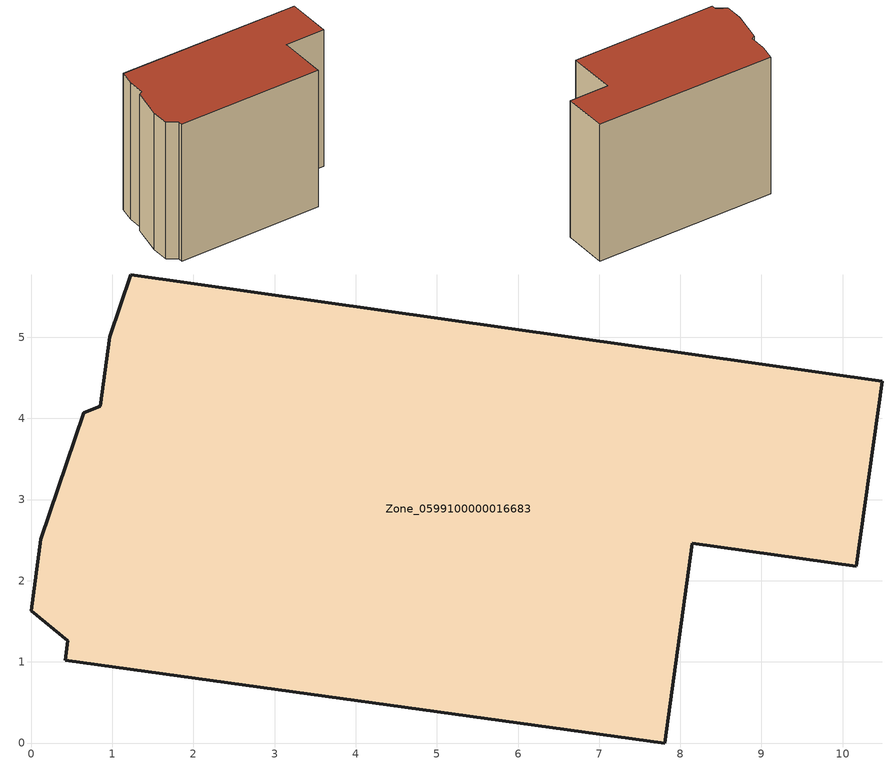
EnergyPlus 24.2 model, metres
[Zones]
Zone_0599100000016683
 floor ground (C_G): 10.49,4.46 10.17,2.18 8.15,2.46 7.81,0 0.42,1.02 0.45,1.26 0,1.63 0.12,2.51 0.65,4.07 0.85,4.15 0.97,5.01 1.23,5.77 z2.53
 wall outside (C_F): 10.17,2.18 10.49,4.46 1.23,5.77 0.97,5.01 0.85,4.15 0.65,4.07 0.12,2.51 0,1.63 0.45,1.26 0.42,1.02 7.81,0 8.15,2.46 10.17,2.18 z2.53:9.98
 roof outside (C_R): 1.23,5.77 0.97,5.01 0.85,4.15 0.65,4.07 0.12,2.51 0,1.63 0.45,1.26 0.42,1.02 7.81,0 8.15,2.46 10.17,2.18 10.49,4.46 z9.98
[BUILDING]
Pand.0599100000016683: North Axis=0; Terrain=City; Loads Convergence Tolerance Value=0.04; Temperature Convergence Tolerance Value=0.4; Solar Distribution=FullExterior; Maximum Number of Warmup Days=25; Minimum Number of Warmup Days=1
[Site:Location]
Rotterdam.The.Hague.AP_ZH_NLD Design_Conditions: Latitude=51.96; Longitude=4.45; Time Zone=1; Elevation=-4.5
[SITE:GROUNDTEMPERATURE:BUILDINGSURFACE]
18, 18, 18, 18, 18, 18, 18, 18, 18, 18, 18, 18
[MATERIAL] Thermal Absorptance=0.9; Solar Absorptance=0.7; Visible Absorptance=0.7
Name | Roughness | Thickness | Conductivity | Density | Specific Heat
G.TI.1946 | MediumSmooth | 0.15 | 1 | 540 | 1210
F.TI.1946 | Rough | 0.3 | 0.857143 | 1920 | 840
R.TI.1946 | MediumRough | 0.2 | 0.1 | 1500 | 1000
[CONSTRUCTION]
C_G: G.TI.1946
C_F: F.TI.1946
C_R: R.TI.1946
[ZONE]
Zone_0599100000016683: Type=1; Multiplier=1; Ceiling Height=Autocalculate; Volume=Autocalculate; Floor Area=autocalculate; Part of Total Floor Area=Yes
[ZONEINFILTRATION:DESIGNFLOWRATE]
Infil_Zone_0599100000016683: Zone or ZoneList or Space or SpaceList=Zone_0599100000016683; Schedule=AlwaysOn; Design Flow Rate Calculation Method=Flow/Area; Flow Rate per Floor Area=0.003; Constant Term Coefficient=1; Temperature Term Coefficient=0; Velocity Term Coefficient=0; Velocity Squared Term Coefficient=0
[HVACTEMPLATE:ZONE:IDEALLOADSAIRSYSTEM]
Zone_0599100000016683: Maximum Heating Supply Air Temperature=50; Minimum Cooling Supply Air Temperature=13; Maximum Heating Supply Air Humidity Ratio=0.0156; Minimum Cooling Supply Air Humidity Ratio=0.0077; Heating Limit=NoLimit; Cooling Limit=NoLimit; Dehumidification Control Type=ConstantSensibleHeatRatio; Cooling Sensible Heat Ratio=0.7; Dehumidification Setpoint=60; Humidification Control Type=None; Humidification Setpoint=30; Outdoor Air Method=None; Outdoor Air Flow Rate per Person=0.00944; Outdoor Air Flow Rate per Zone Floor Area=0; Outdoor Air Flow Rate per Zone=0; Demand Controlled Ventilation Type=None; Outdoor Air Economizer Type=NoEconomizer; Heat Recovery Type=None; Sensible Heat Recovery Effectiveness=0.7; Latent Heat Recovery Effectiveness=0.65
[ZONECONTROL:THERMOSTAT]
ThermostatControl_Zone_0599100000016683: Zone or ZoneList=Zone_0599100000016683; Control Type Schedule=DualSetpointControlType; Control 1=Thermostat_Zone_0599100000016683; Temperature Difference Between Cutout And Setpoint=0
[THERMOSTATSETPOINT:DUALSETPOINT]
Thermostat_Zone_0599100000016683: Heating Setpoint Temperature Schedule=HeatingSetpoint_Zone_0599100000016683; Cooling Setpoint Temperature Schedule=CoolingSetpoint_Zone_0599100000016683
[SCHEDULE:COMPACT]
HeatingSetpoint_Zone_0599100000016683: Through: 12/31, For: AllDays, Until: 24:00, 21
CoolingSetpoint_Zone_0599100000016683: Through: 12/31, For: AllDays, Until: 24:00, 24
DualSetpointControlType: Through: 12/31, For: AllDays, Until: 24:00, 4
AlwaysOn: Through: 12/31, For: AllDays, Until: 24:00, 1
